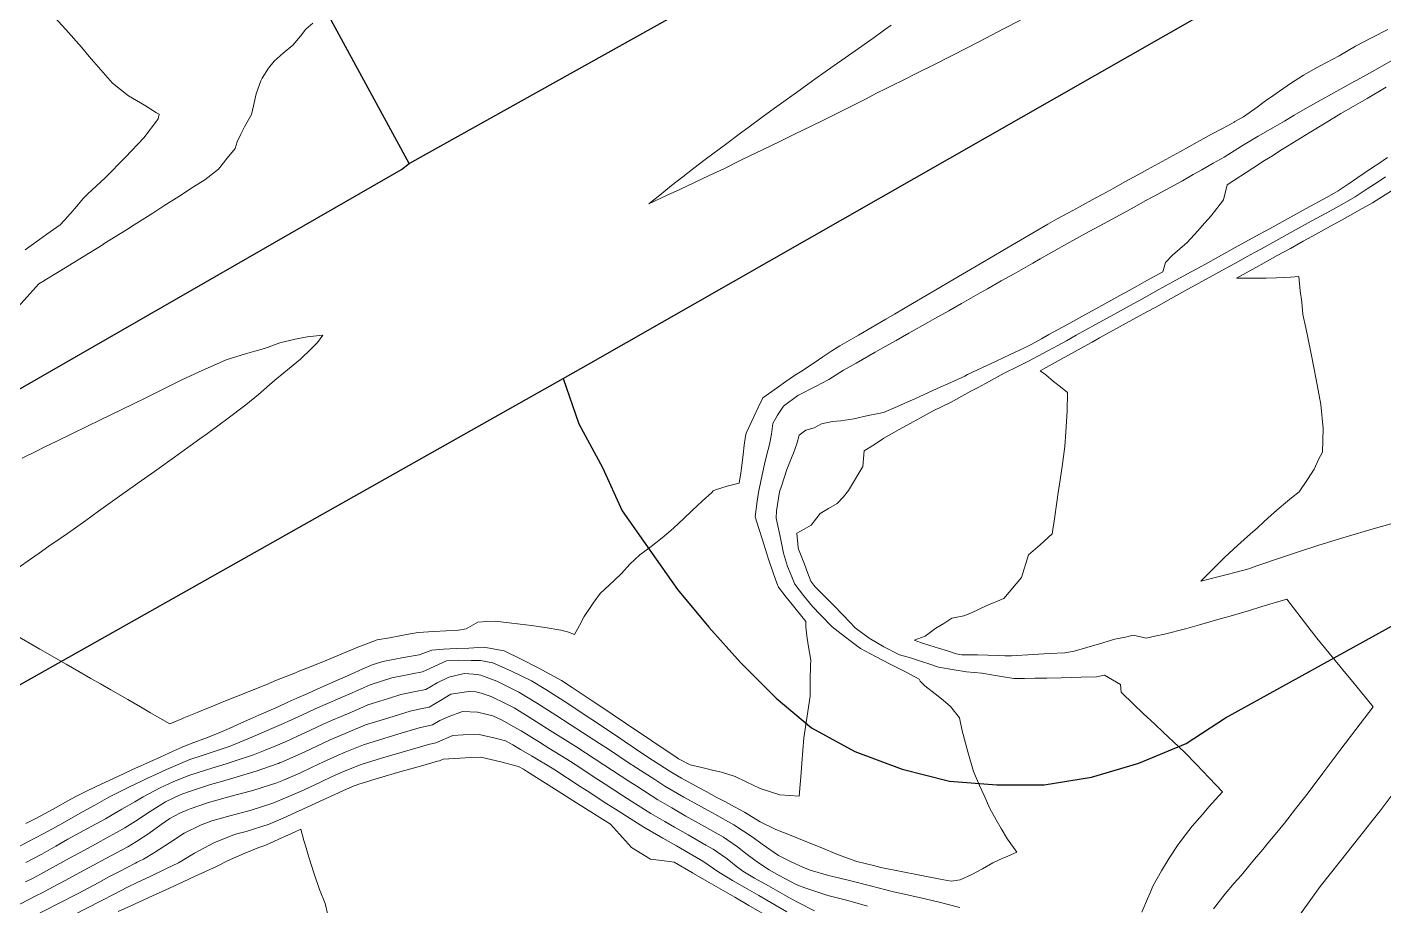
# Model space of a CAD drawing. Header units: inches. Extents: x 11351264 to 11356330, y 6702313 to 6706468.
# Drawn here: x 11354518.1 to 11354862.1, y 6704730.4 to 6704953.1 of the extents above; entities that cross this region are included whole.
import ezdxf

# ---------------------------------------------------------------- set-up
doc = ezdxf.new("R2010")
doc.units = ezdxf.units.IN
doc.header["$MEASUREMENT"] = 0
doc.layers.add('Shumate_Contours_clip1', color=7, linetype='Continuous', lineweight=0)
doc.layers.add('Shumate_Streets_clip1', color=7, linetype='Continuous')

msp = doc.modelspace()

# ---------------------------------------------------------------- linework, layer by layer
at = {"layer": 'Shumate_Contours_clip1'}
for points, elevation in [([(11354517.58, 6704896.61), (11354521.2, 6704899.28), (11354523.13, 6704900.6), (11354526.49, 6704902.95), (11354528.5, 6704905.14), (11354528.88, 6704905.57), (11354529.17, 6704905.89), (11354530.63, 6704907.65), (11354532.38, 6704909.74), (11354533.41, 6704910.72), (11354537.87, 6704914.9), (11354543.01, 6704920.11), (11354547.67, 6704924.99), (11354551.17, 6704929.54), (11354551.33, 6704929.84), (11354551.61, 6704931), (11354550.88, 6704931.34), (11354547.85, 6704933.25), (11354543.84, 6704935.67), (11354539.79, 6704938.83), (11354533.86, 6704945.66), (11354531.91, 6704947.95), (11354527.88, 6704952.48), (11354525.07, 6704955.6)], 1418), ([(11354737.21, 6704953.56), (11354735.52, 6704952.35), (11354732.92, 6704950.48), (11354727.21, 6704946.48), (11354721.02, 6704942.14), (11354717.29, 6704939.44), (11354713.22, 6704936.48), (11354709.38, 6704933.76), (11354707.64, 6704932.5), (11354704.45, 6704930.23), (11354701.23, 6704927.84), (11354699, 6704926.17), (11354695.19, 6704923.31), (11354690.05, 6704919.54), (11354687.17, 6704917.34), (11354684.34, 6704915.14), (11354681.53, 6704912.93), (11354679.54, 6704911.33), (11354678.92, 6704910.86), (11354675.74, 6704908.29), (11354680.41, 6704910.46), (11354683.58, 6704911.94), (11354687.3, 6704913.68), (11354691.03, 6704915.43), (11354694.75, 6704917.18), (11354699.23, 6704919.43), (11354704.74, 6704922.07), (11354708.8, 6704924.03), (11354712.86, 6704926), (11354716.91, 6704927.97), (11354720.25, 6704929.6), (11354723.94, 6704931.4), (11354725.94, 6704932.43), (11354730.85, 6704934.93), (11354733.49, 6704936.3), (11354735.95, 6704937.5), (11354737.83, 6704938.45), (11354739.92, 6704939.47), (11354743.88, 6704941.45), (11354747.84, 6704943.43), (11354752.67, 6704945.84), (11354759.56, 6704949.44), (11354765.84, 6704952.73), (11354770.03, 6704954.86)], 1420), ([(11354863.13, 6704952.47), (11354859.03, 6704950.35), (11354854.98, 6704948.21), (11354850.79, 6704945.83), (11354845.95, 6704943.22), (11354843.66, 6704941.97), (11354841.73, 6704940.91), (11354838.49, 6704938.77), (11354835.65, 6704936.83), (11354833.96, 6704935.64), (11354832.16, 6704934.36), (11354830, 6704932.82), (11354826.57, 6704930.33), (11354824.35, 6704929.13), (11354824.18, 6704929.02), (11354821.38, 6704927.5), (11354818.46, 6704925.9), (11354815.55, 6704924.3), (11354812.64, 6704922.7), (11354810.53, 6704921.54), (11354807.76, 6704920.02), (11354804.99, 6704918.5), (11354802.21, 6704916.98), (11354800.84, 6704916.23), (11354796.43, 6704913.82), (11354793.63, 6704912.28), (11354790.83, 6704910.75), (11354788.92, 6704909.7), (11354784.95, 6704907.53), (11354782.13, 6704905.99), (11354779.31, 6704904.45), (11354776.91, 6704903.1), (11354773.45, 6704901.07), (11354769.99, 6704899.04), (11354765.54, 6704896.43), (11354763.23, 6704895.1), (11354759.77, 6704893.07), (11354756.3, 6704891.04), (11354751.79, 6704888.39), (11354749.54, 6704887.09), (11354746.08, 6704885.07), (11354742.61, 6704883.03), (11354738.02, 6704880.34), (11354735.84, 6704879.08), (11354732.38, 6704877.05), (11354728.91, 6704875.02), (11354724.22, 6704872.27), (11354722.15, 6704871.04), (11354719.9, 6704869.53), (11354717.65, 6704868.01), (11354714.24, 6704865.67), (11354712.69, 6704864.78), (11354710.51, 6704863.26), (11354708.34, 6704861.71), (11354704.68, 6704859.08), (11354703.51, 6704856.68), (11354702.35, 6704854.28), (11354700.42, 6704850.13), (11354700.29, 6704849.42), (11354699.96, 6704847.09), (11354699.66, 6704844.76), (11354699.14, 6704840.62), (11354699.05, 6704840.11), (11354698.63, 6704837.52), (11354695.63, 6704836.74), (11354692.63, 6704835.77), (11354692.03, 6704835.54), (11354691.73, 6704835.09), (11354689.3, 6704832.95), (11354686.74, 6704830.6), (11354684.55, 6704828.46), (11354682.11, 6704826.15), (11354681.3, 6704825.48), (11354679.09, 6704823.61), (11354676.32, 6704821.46), (11354673.49, 6704819.36), (11354670.92, 6704816.98), (11354668.79, 6704814.6), (11354666.97, 6704812.86), (11354663.42, 6704809.49), (11354661.78, 6704807.35), (11354659.33, 6704803.72), (11354658.13, 6704801.4), (11354656.91, 6704799.1), (11354655.11, 6704799.8), (11354653.41, 6704800.2), (11354649.47, 6704800.87), (11354645.99, 6704801.44), (11354643.11, 6704801.74), (11354640.31, 6704802.06), (11354636.78, 6704802.51), (11354634.67, 6704802.44), (11354632.42, 6704802.29), (11354629.47, 6704800.57), (11354627.51, 6704800.19), (11354624.35, 6704800.03), (11354621.2, 6704799.86), (11354617.26, 6704799.65), (11354615.24, 6704799.3), (11354612.64, 6704798.79), (11354610.03, 6704798.3), (11354606.88, 6704797.74), (11354604.69, 6704796.94), (11354602, 6704795.92), (11354596.71, 6704793.72), (11354594.1, 6704792.65), (11354589.72, 6704790.88), (11354587.71, 6704790.07), (11354585.72, 6704789.27), (11354583.53, 6704788.39), (11354581.36, 6704787.52), (11354578.59, 6704786.4), (11354576.29, 6704785.47), (11354573.17, 6704784.21), (11354571.2, 6704783.41), (11354569.28, 6704782.63), (11354567, 6704781.71), (11354565.15, 6704780.96), (11354563.21, 6704780.17), (11354561.26, 6704779.37), (11354557.86, 6704777.98), (11354557.33, 6704777.77), (11354554.25, 6704776.51), (11354551.15, 6704778.27), (11354549.4, 6704779.31), (11354546.88, 6704780.81), (11354543.61, 6704782.67), (11354539.3, 6704785.11), (11354536.68, 6704786.61), (11354534.23, 6704788.01), (11354531.22, 6704789.73), (11354528, 6704791.58), (11354521.35, 6704795.42), (11354514.61, 6704799.3)], 1420), ([(11354515.04, 6704881.32), (11354518.77, 6704885.5), (11354521.06, 6704888), (11354522.51, 6704888.88), (11354522.52, 6704888.89), (11354522.54, 6704888.89), (11354522.57, 6704888.92), (11354526.23, 6704891.15), (11354529.95, 6704893.42), (11354533.66, 6704895.69), (11354537.34, 6704897.98), (11354537.67, 6704898.25), (11354543.31, 6704901.72), (11354545.22, 6704903), (11354549.99, 6704905.96), (11354552.75, 6704907.8), (11354556.55, 6704910.17), (11354560.28, 6704912.59), (11354563.14, 6704914.38), (11354566.6, 6704917.04), (11354568.83, 6704919.88), (11354570.84, 6704922.33), (11354571.39, 6704924), (11354572.3, 6704925.92), (11354573.23, 6704927.81), (11354575.02, 6704930.96), (11354575.52, 6704933.13), (11354576.22, 6704936.14), (11354577.37, 6704939.44), (11354577.7, 6704940.13), (11354579.32, 6704942.65), (11354580.71, 6704944.42), (11354582.99, 6704946.51), (11354585.49, 6704948.46), (11354587.39, 6704950.8), (11354588.77, 6704952.58), (11354590.54, 6704954.08)], 1420), ([(11354864.15, 6704944.63), (11354859.27, 6704941.83), (11354856.22, 6704940.16), (11354853.86, 6704938.87), (11354850.97, 6704937.28), (11354848.08, 6704935.69), (11354846.23, 6704934.67), (11354843.5, 6704933.15), (11354841.58, 6704932.01), (11354839.37, 6704930.73), (11354836.93, 6704929.26), (11354833.96, 6704927.56), (11354830.28, 6704925.44), (11354826.04, 6704922.87), (11354821.6, 6704920.13), (11354818.88, 6704918.57), (11354816, 6704916.92), (11354813.78, 6704915.68), (11354811.04, 6704914.14), (11354806.82, 6704911.87), (11354803.55, 6704910.1), (11354801.58, 6704909.02), (11354798.78, 6704907.48), (11354794.3, 6704905.02), (11354791.04, 6704903.23), (11354786.5, 6704900.76), (11354781.73, 6704898.11), (11354778.47, 6704896.3), (11354775, 6704894.32), (11354773.13, 6704893.24), (11354768.38, 6704890.57), (11354765.12, 6704888.74), (11354761.65, 6704886.76), (11354759.8, 6704885.7), (11354755.03, 6704883.03), (11354751.78, 6704881.2), (11354748.29, 6704879.22), (11354746.47, 6704878.17), (11354741.68, 6704875.48), (11354738.43, 6704873.66), (11354734.94, 6704871.68), (11354733.13, 6704870.65), (11354728.35, 6704867.93), (11354725.12, 6704866.09), (11354721.43, 6704863.8), (11354718.17, 6704862.04), (11354713.56, 6704859.68), (11354709.92, 6704856.98), (11354708.36, 6704854.73), (11354707.19, 6704852.61), (11354706.83, 6704849.92), (11354706.34, 6704847.27), (11354705.64, 6704844.74), (11354705.09, 6704842.31), (11354704.27, 6704838.41), (11354703.54, 6704835.14), (11354703.25, 6704832.92), (11354702.74, 6704828.96), (11354703.62, 6704826.04), (11354704.54, 6704823.11), (11354705.68, 6704819.59), (11354706.06, 6704818.22), (11354707.24, 6704814.73), (11354708.18, 6704812.13), (11354708.67, 6704811.09), (11354710.58, 6704808.63), (11354712.06, 6704806.77), (11354715.53, 6704802.4), (11354715.57, 6704801.08), (11354715.84, 6704798.77), (11354716.17, 6704796.48), (11354716.87, 6704792.59), (11354716.77, 6704791.28), (11354716.62, 6704787.64), (11354716.65, 6704785.56), (11354716.68, 6704783.48), (11354715.83, 6704777.96), (11354715.06, 6704772.96), (11354714.58, 6704766.54), (11354714.37, 6704764.09), (11354713.87, 6704758.14), (11354708.98, 6704758.48), (11354703.97, 6704760.09), (11354700.46, 6704761.83), (11354697.67, 6704763.16), (11354694.19, 6704764.2), (11354692.23, 6704764.7), (11354689.16, 6704765.43), (11354686.22, 6704766.06), (11354683.47, 6704767.52), (11354683.3, 6704767.62), (11354682.96, 6704767.84), (11354676.55, 6704772.16), (11354669.82, 6704776.7), (11354663.09, 6704781.23), (11354661.38, 6704782.35), (11354656.35, 6704785.73), (11354653.61, 6704787.45), (11354647.68, 6704790.66), (11354643.4, 6704792.84), (11354639.07, 6704794.97), (11354633.89, 6704795.9), (11354630.08, 6704795.64), (11354626.88, 6704795.57), (11354623.7, 6704795.44), (11354620.69, 6704795.18), (11354617.54, 6704794), (11354613.55, 6704793.29), (11354610.91, 6704792.81), (11354608.26, 6704792.33), (11354605.63, 6704791.47), (11354603.25, 6704790.41), (11354601.02, 6704789.44), (11354598.58, 6704788.35), (11354596.42, 6704787.41), (11354593.91, 6704786.29), (11354591.81, 6704785.37), (11354589.24, 6704784.22), (11354586.53, 6704782.97), (11354584.24, 6704781.94), (11354581.94, 6704780.92), (11354579.2, 6704779.71), (11354576.88, 6704778.68), (11354574.55, 6704777.64), (11354571.68, 6704776.37), (11354569.31, 6704775.34), (11354566.93, 6704774.33), (11354563.85, 6704772.99), (11354559.72, 6704771.54), (11354557.42, 6704770.56), (11354555.11, 6704769.54), (11354551.81, 6704768.05), (11354549.22, 6704766.88), (11354546.94, 6704765.86), (11354544.83, 6704764.89), (11354542.51, 6704763.82), (11354540.13, 6704762.7), (11354537.78, 6704761.64), (11354535.43, 6704760.55), (11354533.13, 6704759.44), (11354530.63, 6704758.15), (11354528.25, 6704756.87), (11354525.45, 6704755.28), (11354522.53, 6704753.67), (11354520.15, 6704752.44), (11354517.78, 6704751.21)], 1418), ([(11354862.72, 6704937.89), (11354857.88, 6704935.01), (11354854.32, 6704932.99), (11354851.23, 6704931.2), (11354847.21, 6704928.75), (11354843.2, 6704926.29), (11354837.7, 6704922.86), (11354836.05, 6704921.86), (11354833.86, 6704920.46), (11354831.9, 6704919.24), (11354828.89, 6704917.31), (11354822.36, 6704913.12), (11354821.44, 6704909.34), (11354818.31, 6704905.24), (11354816.65, 6704903.39), (11354814.92, 6704901.4), (11354812.29, 6704898.52), (11354808.51, 6704895.29), (11354806.8, 6704893.38), (11354806.12, 6704891.06), (11354802.04, 6704888.82), (11354799.66, 6704887.51), (11354797.53, 6704886.34), (11354795.22, 6704885.06), (11354792.91, 6704883.79), (11354790.59, 6704882.52), (11354789.86, 6704882.11), (11354786.3, 6704880.15), (11354781.75, 6704877.65), (11354777.21, 6704875.14), (11354775.32, 6704874.09), (11354772.68, 6704872.64), (11354771, 6704871.75), (11354767.4, 6704870.08), (11354763.81, 6704868.4), (11354760.21, 6704866.73), (11354757.84, 6704865.65), (11354756.57, 6704865), (11354755.86, 6704864.63), (11354752.36, 6704863.04), (11354748.87, 6704861.45), (11354745.39, 6704859.88), (11354742.43, 6704858.55), (11354742.16, 6704858.42), (11354738.84, 6704856.95), (11354735.28, 6704855.36), (11354731.35, 6704854.67), (11354727.74, 6704853.83), (11354724.42, 6704853.26), (11354722.35, 6704853.13), (11354719.54, 6704852.52), (11354717.65, 6704851.53), (11354715.6, 6704850.95), (11354713.9, 6704849.66), (11354713.31, 6704847.48), (11354712.43, 6704845.1), (11354712.07, 6704844.3), (11354710.76, 6704840.95), (11354710.1, 6704838.83), (11354709.36, 6704836.74), (11354708.86, 6704835.25), (11354708.15, 6704830.48), (11354708.05, 6704828.62), (11354709.06, 6704823.95), (11354709.88, 6704819.71), (11354710.89, 6704816.37), (11354711.82, 6704814.17), (11354712.75, 6704811.9), (11354714.95, 6704808.99), (11354717.21, 6704806.19), (11354719.3, 6704804.11), (11354722.24, 6704801.06), (11354724.53, 6704799.3), (11354726.74, 6704797.63), (11354729.43, 6704795.6), (11354733.25, 6704793.55), (11354735.03, 6704792.62), (11354737.1, 6704791.54), (11354740.97, 6704789.55), (11354744.27, 6704787.83), (11354744.53, 6704787.33), (11354745.71, 6704786.09), (11354748.39, 6704784.06), (11354750.36, 6704782.53), (11354752.21, 6704780.85), (11354754.54, 6704778), (11354755.22, 6704774.72), (11354756.61, 6704769.42), (11354758.11, 6704764.38), (11354759.6, 6704760.82), (11354760.76, 6704758.3), (11354762.25, 6704755.07), (11354763.82, 6704752.2), (11354765.13, 6704749.95), (11354766.69, 6704747.27), (11354769.03, 6704743.96), (11354766.19, 6704742.68), (11354765.52, 6704742.48), (11354763, 6704741.27), (11354760.39, 6704739.74), (11354757.62, 6704738.31), (11354754.72, 6704736.98), (11354752.39, 6704736.63), (11354749.66, 6704737.15), (11354744.05, 6704738.24), (11354739.71, 6704739.08), (11354734.6, 6704740.08), (11354732.76, 6704740.55), (11354728.5, 6704741.64), (11354723.56, 6704743.41), (11354719.58, 6704745.07), (11354715.58, 6704746.69), (11354711.83, 6704748.16), (11354707.99, 6704749.75), (11354703.98, 6704751.64), (11354700.04, 6704754.1), (11354697.49, 6704755.45), (11354695.17, 6704756.71), (11354693, 6704757.86), (11354690.31, 6704759.32), (11354688.52, 6704760.28), (11354684.03, 6704762.69), (11354681.55, 6704764.17), (11354676.7, 6704767.26), (11354674.51, 6704768.74), (11354669.49, 6704772.1), (11354667.77, 6704773.26), (11354661.01, 6704777.75), (11354654.24, 6704782.21), (11354649.6, 6704785.15), (11354645.97, 6704787.4), (11354640.95, 6704789.87), (11354636.15, 6704791.94), (11354633.03, 6704792.57), (11354630.67, 6704792.54), (11354627.61, 6704792.63), (11354624.47, 6704792.46), (11354621.32, 6704791), (11354618.37, 6704789.64), (11354615.72, 6704789.13), (11354613.21, 6704788.64), (11354610.58, 6704788.13), (11354605.05, 6704786.35), (11354600.5, 6704784.37), (11354597.41, 6704783.02), (11354591.14, 6704780.29), (11354587.92, 6704778.79), (11354585.15, 6704777.49), (11354582.51, 6704776.33), (11354580.18, 6704775.32), (11354577.41, 6704774.11), (11354575.05, 6704773.08), (11354572.06, 6704771.85), (11354569.58, 6704770.83), (11354565.29, 6704769.4), (11354562.78, 6704768.52), (11354559.4, 6704767.44), (11354555.81, 6704765.95), (11354553.48, 6704764.91), (11354550.76, 6704763.68), (11354548.83, 6704762.79), (11354546.92, 6704761.9), (11354544.22, 6704760.61), (11354541.87, 6704759.43), (11354538.83, 6704757.87), (11354535.26, 6704755.87), (11354532.32, 6704754.29), (11354526.78, 6704751.17), (11354524.54, 6704749.89), (11354522.18, 6704748.58), (11354518.32, 6704746.58), (11354515.93, 6704745.34)], 1416), ([(11354863.04, 6704920.05), (11354860.58, 6704918.36), (11354859.54, 6704917.68), (11354855.57, 6704914.98), (11354853.08, 6704913.3), (11354850.57, 6704911.62), (11354847.72, 6704909.97), (11354842.47, 6704907.1), (11354837.88, 6704904.58), (11354833.28, 6704902.06), (11354829.65, 6704900.06), (11354825.21, 6704897.61), (11354820.24, 6704894.88), (11354816.87, 6704893.02), (11354812.17, 6704890.44), (11354808.66, 6704888.51), (11354806.77, 6704887.47), (11354804.32, 6704886.11), (11354800.91, 6704884.24), (11354798.53, 6704882.93), (11354795.39, 6704881.2), (11354792.01, 6704879.34), (11354789, 6704877.68), (11354784.15, 6704875), (11354781.64, 6704873.6), (11354779.47, 6704872.39), (11354775.66, 6704870.34), (11354771.99, 6704868.37), (11354769.36, 6704867.08), (11354765.84, 6704865.33), (11354761.12, 6704862.78), (11354759.23, 6704861.77), (11354757.44, 6704860.78), (11354754.38, 6704859.12), (11354752.41, 6704858.04), (11354747.89, 6704855.8), (11354744.66, 6704854.02), (11354742.81, 6704853), (11354739.22, 6704851.13), (11354735.38, 6704848.86), (11354732.94, 6704847.31), (11354730.34, 6704845.66), (11354729.99, 6704841.71), (11354726.41, 6704835.6), (11354725.14, 6704834.01), (11354723.47, 6704832.31), (11354721.35, 6704831.06), (11354719.23, 6704829.8), (11354716.9, 6704826.88), (11354715.14, 6704825.84), (11354713.26, 6704824.84), (11354713.61, 6704821.17), (11354713.72, 6704820.8), (11354715.18, 6704816.97), (11354715.99, 6704814.83), (11354716.8, 6704812.69), (11354717.86, 6704811.33), (11354722.2, 6704806.91), (11354725.17, 6704803.85), (11354728.06, 6704800.79), (11354731.65, 6704798.19), (11354735.38, 6704796.04), (11354739.33, 6704793.99), (11354742.06, 6704793.23), (11354744.87, 6704792.32), (11354747.01, 6704791.6), (11354749.17, 6704790.84), (11354753.19, 6704790.15), (11354756.32, 6704789.64), (11354760.17, 6704789.32), (11354763.17, 6704788.85), (11354765.16, 6704788.5), (11354768.32, 6704787.98), (11354771.02, 6704788), (11354773.6, 6704788.03), (11354776.67, 6704788.05), (11354780.27, 6704788.15), (11354782.81, 6704788.25), (11354785.35, 6704788.34), (11354789.29, 6704788.39), (11354791.29, 6704788.8), (11354795.39, 6704786.45), (11354795.52, 6704784.51), (11354798.76, 6704781.38), (11354801.12, 6704779.15), (11354804.02, 6704776.39), (11354806.21, 6704774.4), (11354810.13, 6704770.69), (11354811.65, 6704769.25), (11354814.59, 6704766.21), (11354817.85, 6704762.8), (11354821.19, 6704759.27), (11354819.47, 6704757.33), (11354817.76, 6704755.44), (11354816.18, 6704753.48), (11354813.55, 6704750.56), (11354811.83, 6704748.37), (11354809.95, 6704745.93), (11354807.73, 6704742.44), (11354805.76, 6704739.23), (11354803.58, 6704735.33), (11354802.9, 6704733.68), (11354802.19, 6704732.11), (11354800.72, 6704728.78)], 1414), ([(11354862.58, 6704915.09), (11354860.69, 6704913.88), (11354857.9, 6704912.06), (11354854.88, 6704910.09), (11354851.45, 6704908.13), (11354847.71, 6704906.02), (11354843.74, 6704903.86), (11354839.15, 6704901.34), (11354834.72, 6704898.9), (11354831.09, 6704896.9), (11354829.3, 6704895.91), (11354827.46, 6704894.9), (11354825.27, 6704893.69), (11354821.23, 6704891.47), (11354815.2, 6704888.15), (11354811.69, 6704886.22), (11354808.19, 6704884.29), (11354804.27, 6704882.13), (11354802.16, 6704880.97), (11354800.18, 6704879.87), (11354796.8, 6704878.01), (11354793.42, 6704876.15), (11354790.04, 6704874.29), (11354788.13, 6704873.24), (11354786.16, 6704872.15), (11354782.92, 6704870.37), (11354780.33, 6704868.94), (11354774.95, 6704865.98), (11354776.41, 6704864.91), (11354778.39, 6704863.24), (11354780.16, 6704861.87), (11354781.91, 6704860.49), (11354781.84, 6704855.74), (11354781.49, 6704850.54), (11354781.25, 6704846.8), (11354780.6, 6704841.71), (11354779.9, 6704837.26), (11354779.52, 6704835.15), (11354779.2, 6704832.7), (11354778.58, 6704828.46), (11354778.01, 6704824.62), (11354774.94, 6704821.83), (11354772.02, 6704819.32), (11354770.24, 6704813.56), (11354765.78, 6704808.28), (11354761.33, 6704806.43), (11354757.55, 6704804.66), (11354755.6, 6704803.86), (11354752.55, 6704803.25), (11354750.56, 6704801.95), (11354748.55, 6704800.73), (11354745.83, 6704798.73), (11354742.99, 6704797.71), (11354744.86, 6704797.05), (11354747.01, 6704796.37), (11354749.23, 6704795.67), (11354751.46, 6704794.96), (11354753.67, 6704794.24), (11354755.16, 6704794), (11354759.09, 6704793.96), (11354761.7, 6704793.92), (11354764.29, 6704793.85), (11354766.03, 6704793.72), (11354767.71, 6704793.72), (11354773.24, 6704794.08), (11354777.25, 6704794.3), (11354781.25, 6704794.49), (11354783.63, 6704794.87), (11354790.02, 6704796.8), (11354793.91, 6704797.91), (11354796.61, 6704798.49), (11354798.56, 6704798.97), (11354801.89, 6704798.23), (11354804.09, 6704798.67), (11354806.54, 6704799.19), (11354811.82, 6704800.61), (11354815.35, 6704801.6), (11354820.64, 6704803.09), (11354823.17, 6704803.82), (11354828.07, 6704805.21), (11354831.23, 6704806.21), (11354837.5, 6704808.06), (11354842.83, 6704801.18), (11354845.11, 6704798.21), (11354848.3, 6704794.37), (11354852.5, 6704789.24), (11354853.87, 6704787.6), (11354857.99, 6704782.59), (11354859.42, 6704780.83), (11354855.05, 6704775.09), (11354850.94, 6704769.69), (11354846.62, 6704763.97), (11354842.91, 6704759.04), (11354841.67, 6704757.41), (11354839.76, 6704754.91), (11354836.98, 6704751.29), (11354834.54, 6704748.41), (11354832.74, 6704746.25), (11354831.42, 6704744.66), (11354829.33, 6704742.16), (11354825.93, 6704738.05), (11354824.19, 6704736.08), (11354821.92, 6704733.43), (11354818.94, 6704729.63)], 1412), ([(11354864.75, 6704911.97), (11354861.82, 6704910.13), (11354859.26, 6704908.54), (11354855.9, 6704906.64), (11354852.51, 6704904.75), (11354847.71, 6704902.09), (11354845.01, 6704900.61), (11354841.71, 6704898.8), (11354838.42, 6704896.98), (11354835.12, 6704895.16), (11354832.53, 6704893.74), (11354828.9, 6704891.74), (11354824.79, 6704889.47), (11354830.18, 6704889.41), (11354832.33, 6704889.43), (11354834.87, 6704889.49), (11354838.45, 6704889.69), (11354840.58, 6704889.86), (11354840.92, 6704886.27), (11354841.33, 6704883.34), (11354841.55, 6704880.2), (11354842.38, 6704876.83), (11354842.85, 6704874.42), (11354843.7, 6704870.29), (11354844.98, 6704863.72), (11354846.13, 6704857.44), (11354846.78, 6704851.33), (11354846.6, 6704845.36), (11354845.6, 6704843.51), (11354844.44, 6704841.03), (11354842.74, 6704838.45), (11354840.66, 6704835.29), (11354838.72, 6704833.74), (11354837.18, 6704832.47), (11354835.58, 6704831.17), (11354833.56, 6704829.36), (11354831.81, 6704827.8), (11354829.98, 6704826.12), (11354828.3, 6704824.64), (11354826.72, 6704823.21), (11354825.02, 6704821.67), (11354821.81, 6704818.7), (11354818.88, 6704815.81), (11354815.76, 6704812.64), (11354822.1, 6704814.29), (11354824.69, 6704814.97), (11354827.9, 6704815.81), (11354829.95, 6704816.52), (11354836.21, 6704818.62), (11354840.27, 6704820), (11354845.4, 6704821.71), (11354851.11, 6704823.43), (11354853.17, 6704824.05), (11354858.81, 6704825.73), (11354864.23, 6704827.3)], 1410), ([(11354515.86, 6704816.04), (11354518.95, 6704818.2), (11354521.18, 6704819.77), (11354523.63, 6704821.49), (11354526.49, 6704823.5), (11354528.31, 6704824.77), (11354532.98, 6704828.06), (11354536.21, 6704830.38), (11354540.36, 6704833.35), (11354546.19, 6704837.49), (11354550.41, 6704840.48), (11354555.43, 6704844.05), (11354557.34, 6704845.43), (11354559.45, 6704846.94), (11354561.92, 6704848.71), (11354563.83, 6704850.1), (11354567.1, 6704852.52), (11354568.72, 6704853.71), (11354573.57, 6704857.33), (11354576.74, 6704859.99), (11354580.94, 6704863.62), (11354583.19, 6704865.42), (11354587.46, 6704868.94), (11354590.11, 6704871.56), (11354591.71, 6704873.17), (11354593.09, 6704875), (11354589.14, 6704874.6), (11354586.05, 6704873.97), (11354582.22, 6704873.03), (11354578.33, 6704871.63), (11354575.86, 6704870.98), (11354573.45, 6704870.23), (11354568.57, 6704868.77), (11354561.58, 6704865.65), (11354557.36, 6704863.67), (11354554.8, 6704862.44), (11354552.4, 6704861.23), (11354548.03, 6704859.06), (11354542.12, 6704856.17), (11354536.7, 6704853.53), (11354533.25, 6704851.85), (11354529.8, 6704850.17), (11354525.6, 6704848.12), (11354522.43, 6704846.57), (11354520.47, 6704845.62), (11354516.87, 6704843.86)], 1420), ([(11354754.65, 6704729.94), (11354749.07, 6704731.4), (11354745.05, 6704732.31), (11354739.83, 6704733.46), (11354737.79, 6704733.91), (11354731.99, 6704735.39), (11354726.66, 6704736.81), (11354724.15, 6704737.38), (11354721.31, 6704738.09), (11354716.7, 6704739.42), (11354714.79, 6704740.16), (11354711.81, 6704741.54), (11354708.61, 6704743.11), (11354704.46, 6704745.97), (11354702.19, 6704747.65), (11354697.33, 6704750.92), (11354692.5, 6704753.57), (11354689.08, 6704755.44), (11354684.59, 6704757.9), (11354679.8, 6704760.7), (11354677.24, 6704762.34), (11354672.6, 6704765.3), (11354670.48, 6704766.69), (11354665.74, 6704769.87), (11354663.2, 6704771.52), (11354658.97, 6704774.33), (11354655.79, 6704776.34), (11354652.15, 6704778.72), (11354647.51, 6704781.67), (11354642.82, 6704784.54), (11354637.19, 6704787.33), (11354633.11, 6704788.79), (11354632.11, 6704789.01), (11354631.32, 6704789.08), (11354628.9, 6704789.27), (11354625.04, 6704788.33), (11354622.11, 6704786.86), (11354619.21, 6704785.21), (11354616.56, 6704784.67), (11354612.89, 6704783.93), (11354609.7, 6704782.94), (11354607.51, 6704782.23), (11354604.48, 6704781.28), (11354602.43, 6704780.39), (11354599.89, 6704779.31), (11354597.73, 6704778.37), (11354595.29, 6704777.34), (11354593.04, 6704776.35), (11354589.75, 6704774.81), (11354586.62, 6704773.33), (11354583.77, 6704772.05), (11354581.16, 6704770.94), (11354578.42, 6704769.79), (11354575.47, 6704768.61), (11354570.85, 6704767.08), (11354568.59, 6704766.33), (11354564.97, 6704765.26), (11354561.45, 6704764.14), (11354559.08, 6704763.39), (11354555.15, 6704761.76), (11354551.82, 6704760.23), (11354547.51, 6704757.99), (11354545.41, 6704756.74), (11354542.12, 6704754.89), (11354540.07, 6704753.64), (11354538, 6704752.42), (11354535.64, 6704751.15), (11354532.49, 6704749.45), (11354528.44, 6704747.22), (11354525.4, 6704745.48), (11354521.83, 6704743.49), (11354517.76, 6704741.37)], 1414), ([(11354731.22, 6704730.28), (11354728.54, 6704731), (11354725.9, 6704731.77), (11354721.15, 6704732.95), (11354715.29, 6704734.91), (11354713.13, 6704735.81), (11354708.82, 6704738.07), (11354706.26, 6704739.49), (11354703.53, 6704741.3), (11354700.72, 6704743.41), (11354698.26, 6704745.34), (11354694.67, 6704747.8), (11354689.88, 6704750.48), (11354685.14, 6704753.12), (11354681.56, 6704755.18), (11354678.04, 6704757.22), (11354672.68, 6704760.65), (11354670.95, 6704761.76), (11354664.3, 6704766.13), (11354657.26, 6704770.71), (11354650.08, 6704775.25), (11354645.43, 6704778.18), (11354641.59, 6704780.51), (11354639.54, 6704781.56), (11354635.73, 6704783.38), (11354633.2, 6704784.28), (11354631.87, 6704784.61), (11354630.62, 6704784.75), (11354625.52, 6704784.03), (11354622.96, 6704782.38), (11354620.05, 6704780.75), (11354617.82, 6704780.28), (11354615.21, 6704779.73), (11354609.81, 6704778.05), (11354603.92, 6704776.22), (11354599.32, 6704774.28), (11354594.93, 6704772.42), (11354591.72, 6704770.92), (11354588.56, 6704769.38), (11354585.28, 6704767.94), (11354582.42, 6704766.71), (11354582.13, 6704766.59), (11354581.83, 6704766.46), (11354581.49, 6704766.33), (11354576.4, 6704764.56), (11354570.51, 6704762.78), (11354567.43, 6704761.89), (11354564.64, 6704761.08), (11354558.75, 6704759.19), (11354556.9, 6704758.46), (11354553.2, 6704756.71), (11354549.31, 6704754.28), (11354545.6, 6704751.85), (11354542.84, 6704750.17), (11354540.78, 6704748.91), (11354538.9, 6704747.9), (11354535.27, 6704745.94), (11354531.72, 6704744), (11354529.79, 6704742.93), (11354524.51, 6704740.05), (11354521.48, 6704738.39), (11354519.59, 6704737.4), (11354517.68, 6704736.41)], 1412), ([(11354717.74, 6704729.11), (11354713.31, 6704731.38), (11354711.42, 6704732.38), (11354706.13, 6704735.41), (11354702.53, 6704737.41), (11354699.61, 6704739.18), (11354697.93, 6704740.45), (11354695.62, 6704742.24), (11354692.07, 6704744.73), (11354690.2, 6704745.78), (11354685.7, 6704748.34), (11354682.22, 6704750.33), (11354679.81, 6704751.71), (11354676.28, 6704753.74), (11354671.44, 6704756.83), (11354669.08, 6704758.34), (11354664.68, 6704761.19), (11354661.92, 6704763.01), (11354658.02, 6704765.55), (11354654.92, 6704767.56), (11354650.35, 6704770.35), (11354648.02, 6704771.82), (11354645.12, 6704773.61), (11354643.34, 6704774.69), (11354641.35, 6704775.78), (11354638.55, 6704777.39), (11354636.16, 6704778.51), (11354632.27, 6704779.45), (11354628.54, 6704779.65), (11354624.89, 6704778.27), (11354622.76, 6704777.3), (11354620.91, 6704776.25), (11354617.54, 6704775.51), (11354612.12, 6704773.87), (11354608.57, 6704772.8), (11354603.36, 6704771.21), (11354598.77, 6704769.31), (11354596.83, 6704768.49), (11354593.28, 6704766.85), (11354590.4, 6704765.49), (11354587.21, 6704764.02), (11354583.11, 6704762.24), (11354581.41, 6704761.57), (11354575.6, 6704759.69), (11354573.39, 6704759.08), (11354569.86, 6704758.13), (11354566.21, 6704757.14), (11354564.1, 6704756.53), (11354559.42, 6704754.98), (11354558.99, 6704754.81), (11354556.84, 6704753.82), (11354554.32, 6704752.47), (11354552.13, 6704750.99), (11354548.97, 6704748.72), (11354545.8, 6704746.63), (11354543.62, 6704745.34), (11354538.1, 6704742.38), (11354534.95, 6704740.69), (11354532.6, 6704739.4), (11354527.77, 6704736.8), (11354524.71, 6704735.16), (11354521.72, 6704733.59), (11354520.68, 6704733.06), (11354516.27, 6704730.81)], 1410), ([(11354710.75, 6704728.86), (11354703.64, 6704732.95), (11354700.08, 6704734.99), (11354696.97, 6704736.77), (11354693.51, 6704738.89), (11354689.48, 6704741.69), (11354686.25, 6704743.55), (11354682.78, 6704745.53), (11354679.31, 6704747.51), (11354674.52, 6704750.26), (11354671.91, 6704751.9), (11354667.31, 6704754.85), (11354665.09, 6704756.25), (11354660.13, 6704759.47), (11354658.33, 6704760.61), (11354651.63, 6704764.97), (11354645.98, 6704768.4), (11354643.2, 6704770.01), (11354641.24, 6704771.19), (11354639.39, 6704772.2), (11354636.78, 6704772.88), (11354632.71, 6704773.82), (11354628.65, 6704773.73), (11354626.04, 6704773.56), (11354621.76, 6704771.71), (11354619.87, 6704771.29), (11354613.21, 6704769.32), (11354608, 6704767.76), (11354602.8, 6704766.21), (11354598.73, 6704764.55), (11354595.49, 6704763.1), (11354592.67, 6704761.79), (11354588.22, 6704759.72), (11354584.08, 6704757.87), (11354580.43, 6704756.38), (11354574.64, 6704754.56), (11354572, 6704753.88), (11354568.9, 6704753.02), (11354564.9, 6704751.9), (11354562.03, 6704750.8), (11354557.94, 6704748.79), (11354554.21, 6704746.3), (11354550.44, 6704743.87), (11354547.58, 6704742.22), (11354546.49, 6704741.67), (11354546, 6704741.43), (11354545.55, 6704741.2), (11354541.49, 6704739.07), (11354538.86, 6704737.7), (11354536.25, 6704736.3), (11354531.02, 6704733.53), (11354525.75, 6704730.77), (11354516.98, 6704726.31)], 1408), ([(11354706.89, 6704727.15), (11354701.13, 6704730.47), (11354697.58, 6704732.52), (11354694.02, 6704734.56), (11354690.48, 6704736.61), (11354687.06, 6704738.58), (11354686.92, 6704738.68), (11354686.81, 6704738.74), (11354682.18, 6704741.39), (11354679.62, 6704741.78), (11354676.21, 6704742.16), (11354671.36, 6704745.14), (11354666.02, 6704751.03), (11354658.32, 6704755.9), (11354651.84, 6704760.01), (11354645, 6704764.36), (11354643.95, 6704765), (11354642.71, 6704765.71), (11354638.26, 6704766.83), (11354635.71, 6704767.45), (11354633.15, 6704768.08), (11354630.55, 6704767.96), (11354627.95, 6704767.79), (11354623.57, 6704767.51), (11354622.63, 6704767.14), (11354622.2, 6704767.05), (11354617.85, 6704765.8), (11354612.64, 6704764.29), (11354607.44, 6704762.77), (11354602.24, 6704761.24), (11354600.64, 6704760.59), (11354598.18, 6704759.53), (11354593.15, 6704757.2), (11354589.11, 6704755.33), (11354585.07, 6704753.49), (11354583.03, 6704752.61), (11354579.44, 6704751.09), (11354573.64, 6704749.24), (11354570.93, 6704748.5), (11354568.54, 6704747.6), (11354565.43, 6704746.3), (11354560.53, 6704743.67), (11354556.5, 6704741.3), (11354553.45, 6704739.85), (11354549.31, 6704737.83), (11354546.19, 6704736.36), (11354543.35, 6704734.98), (11354540.37, 6704733.43), (11354536.68, 6704731.54), (11354529.78, 6704727.96)], 1406), ([(11354865.29, 6704759.85), (11354861.21, 6704754.47), (11354858.85, 6704751.46), (11354856.04, 6704747.95), (11354850.91, 6704741.4), (11354848.6, 6704738.59), (11354845.97, 6704735.28), (11354844.06, 6704732.58), (11354840.85, 6704728.11)], 1410), ([(11354594.42, 6704727.73), (11354593.68, 6704730.92), (11354592.21, 6704734.46), (11354590.85, 6704738.5), (11354589.54, 6704742.68), (11354588.88, 6704745.04), (11354588.28, 6704746.96), (11354587.52, 6704749.78), (11354586.05, 6704749.11), (11354584.19, 6704748.26), (11354582.26, 6704747.39), (11354580.34, 6704746.52), (11354578.41, 6704745.66), (11354576.86, 6704745.16), (11354573.14, 6704743.59), (11354571.01, 6704742.67), (11354568.87, 6704741.75), (11354566.11, 6704740.31), (11354560.56, 6704737.82), (11354556.37, 6704735.89), (11354552.18, 6704733.95), (11354550.07, 6704732.99), (11354546.39, 6704731.32), (11354544.4, 6704730.39), (11354541.2, 6704728.89)], 1404)]:
    msp.add_lwpolyline(points, dxfattribs=dict(at, elevation=elevation))
at = {"layer": 'Shumate_Streets_clip1', "color": 2}
for points in [[(11354615, 6704918.5), (11354908, 6705082), (11355277, 6705292), (11355327, 6705320), (11355330.13, 6705321.76)], [(11354654, 6704864), (11354661, 6704868), (11354825, 6704961.5), (11354969, 6705039.5), (11355135, 6705135.5), (11355136.44, 6705136.33)]]:
    msp.add_lwpolyline(points, dxfattribs=at)
at = {"layer": 'Shumate_Streets_clip1', "color": 4}
msp.add_lwpolyline([(11354615, 6704918.5), (11354529, 6705076.5), (11354498, 6705124)], dxfattribs=at)
at = {"layer": 'Shumate_Streets_clip1', "color": 5}
for points in [[(11354121, 6704634.5), (11354304, 6704739.5), (11354613, 6704917), (11354615, 6704918.5)], [(11354148, 6704575), (11354168, 6704586), (11354311, 6704668.5), (11354449, 6704748.5), (11354654, 6704864)], [(11354654, 6704864), (11354658, 6704852.5), (11354664, 6704841.5), (11354669, 6704830.5), (11354676, 6704820.5), (11354683, 6704810.5), (11354691, 6704801), (11354699, 6704792), (11354708, 6704783), (11354717, 6704775.5), (11354728, 6704769.5), (11354740, 6704765), (11354752, 6704762), (11354764, 6704761), (11354776, 6704761), (11354788, 6704763), (11354800, 6704766.5), (11354812, 6704771.5), (11354822, 6704778), (11354899, 6704820.5)]]:
    msp.add_lwpolyline(points, dxfattribs=at)

doc.saveas('drawing.dxf')
